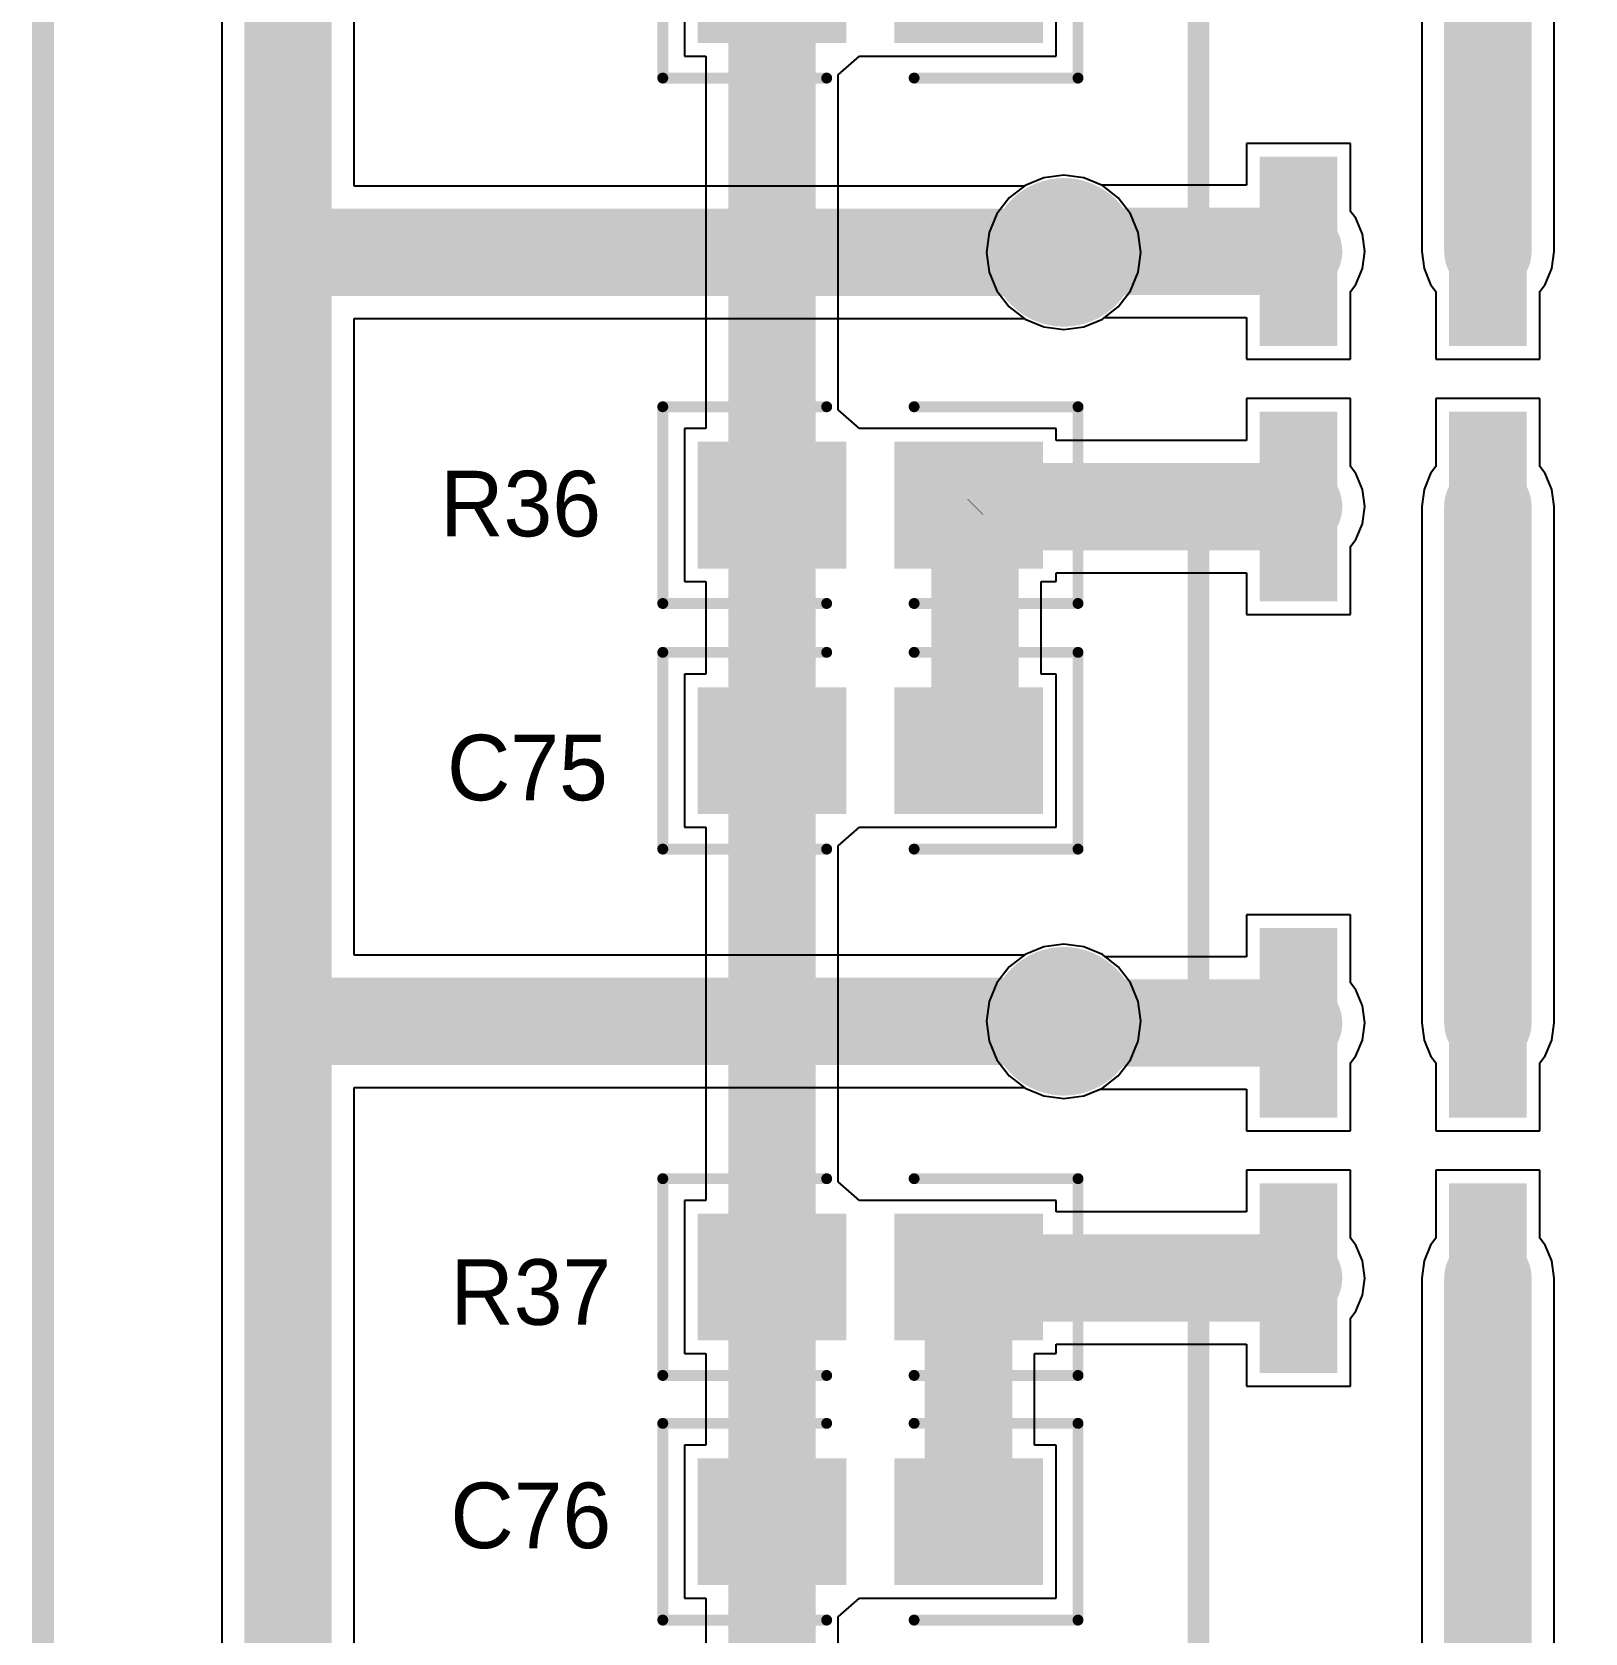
# Model space of a CAD drawing. Header units: millimetres. Extents: x 6.83 to 16.18, y 4.59 to 12.3.
# Drawn here: x 8.837 to 9.547, y 6.71 to 7.442 of the extents above; entities that cross this region are included whole.
import ezdxf

# ---------------------------------------------------------------- set-up
doc = ezdxf.new("R2010")
doc.units = ezdxf.units.MM
doc.header["$MEASUREMENT"] = 0
for name, color, linetype in [('BottomLayer', 5, 'Continuous'), ('BottomSolder', 6, 'Continuous'), ('InternalPlane1', 76, 'Continuous'), ('InternalPlane2', 16, 'Continuous'), ('MultiLayer', 9, 'Continuous'), ('TopLayer', 1, 'Continuous'), ('TopOverlay', 2, 'Continuous'), ('TopPaste', 8, 'Continuous'), ('TopSolder', 216, 'Continuous'), ('ViaHoleLayer', 16, 'Continuous')]:
    doc.layers.add(name, color=color, linetype=linetype)

# ---------------------------------------------------------------- blocks, each defined once
blk = doc.blocks.new('AXICOM_IM06_89')
at = {"layer": 'TopLayer'}
for points in [[(-0.13873, 0.0719), (-0.11117, 0.0719), (-0.13873, 0.15064), (-0.11117, 0.15064)], [(-0.01275, 0.0719), (0.01481, 0.0719), (-0.01275, 0.15064), (0.01481, 0.15064)], [(0.07387, 0.0719), (0.10143, 0.0719), (0.07387, 0.15064), (0.10143, 0.15064)], [(0.16048, 0.0719), (0.18804, 0.0719), (0.16048, 0.15064), (0.18804, 0.15064)], [(-0.13873, -0.16432), (-0.11117, -0.16432), (-0.13873, -0.08558), (-0.11117, -0.08558)], [(-0.01275, -0.16432), (0.01481, -0.16432), (-0.01275, -0.08558), (0.01481, -0.08558)], [(0.07387, -0.16432), (0.10143, -0.16432), (0.07387, -0.08558), (0.10143, -0.08558)], [(0.16048, -0.16432), (0.18804, -0.16432), (0.16048, -0.08558), (0.18804, -0.08558)]]:
    blk.add_solid(points, dxfattribs=at)
at = {"layer": 'TopOverlay', "const_width": 0.01}
for points in [[(-0.15495, 0.10005), (-0.17495, 0.10005)], [(-0.17495, 0.10005), (-0.17495, -0.11495)], [(0.22005, 0.10005), (0.20005, 0.10005)], [(0.22005, 0.10005), (0.22005, -0.11495)], [(-0.15495, -0.11495), (-0.17495, -0.09495)], [(-0.15495, -0.11495), (-0.17495, -0.11495)], [(-0.02495, -0.11495), (-0.09995, -0.11495)], [(0.22005, -0.11495), (0.20005, -0.11495)]]:
    blk.add_lwpolyline(points, dxfattribs=at)
at = {"layer": 'TopOverlay', "const_width": 0.005}
for points in [[(-0.17745, 0.10005, 1), (-0.17245, 0.10005, 1)], [(-0.17745, 0.10005, 1), (-0.17245, 0.10005, 1)], [(-0.15745, 0.10005, 1), (-0.15245, 0.10005, 1)], [(0.19755, 0.10005, 1), (0.20255, 0.10005, 1)], [(0.21755, 0.10005, 1), (0.22255, 0.10005, 1)], [(0.21755, 0.10005, 1), (0.22255, 0.10005, 1)], [(-0.17745, -0.09495, 1), (-0.17245, -0.09495, 1)], [(-0.17745, -0.11495, 1), (-0.17245, -0.11495, 1)], [(-0.17745, -0.11495, 1), (-0.17245, -0.11495, 1)], [(-0.15745, -0.11495, 1), (-0.15245, -0.11495, 1)], [(-0.15745, -0.11495, 1), (-0.15245, -0.11495, 1)], [(-0.10245, -0.11495, 1), (-0.09745, -0.11495, 1)], [(-0.02745, -0.11495, 1), (-0.02245, -0.11495, 1)], [(0.19755, -0.11495, 1), (0.20255, -0.11495, 1)], [(0.21755, -0.11495, 1), (0.22255, -0.11495, 1)], [(0.21755, -0.11495, 1), (0.22255, -0.11495, 1)]]:
    blk.add_lwpolyline(points, format="xyb", close=True, dxfattribs=at)
at = {"layer": 'TopPaste'}
for points in [[(-0.13873, 0.0719), (-0.11117, 0.0719), (-0.13873, 0.15064), (-0.11117, 0.15064)], [(-0.01275, 0.0719), (0.01481, 0.0719), (-0.01275, 0.15064), (0.01481, 0.15064)], [(0.07387, 0.0719), (0.10143, 0.0719), (0.07387, 0.15064), (0.10143, 0.15064)], [(0.16048, 0.0719), (0.18804, 0.0719), (0.16048, 0.15064), (0.18804, 0.15064)], [(-0.13873, -0.16432), (-0.11117, -0.16432), (-0.13873, -0.08558), (-0.11117, -0.08558)], [(-0.01275, -0.16432), (0.01481, -0.16432), (-0.01275, -0.08558), (0.01481, -0.08558)], [(0.07387, -0.16432), (0.10143, -0.16432), (0.07387, -0.08558), (0.10143, -0.08558)], [(0.16048, -0.16432), (0.18804, -0.16432), (0.16048, -0.08558), (0.18804, -0.08558)]]:
    blk.add_solid(points, dxfattribs=at)
at = {"layer": 'TopSolder'}
for points in [[(-0.14273, 0.0679), (-0.10717, 0.0679), (-0.14273, 0.15464), (-0.10717, 0.15464)], [(-0.01675, 0.0679), (0.01881, 0.0679), (-0.01675, 0.15464), (0.01881, 0.15464)], [(0.06987, 0.0679), (0.10543, 0.0679), (0.06987, 0.15464), (0.10543, 0.15464)], [(0.15648, 0.0679), (0.19204, 0.0679), (0.15648, 0.15464), (0.19204, 0.15464)], [(-0.14273, -0.16832), (-0.10717, -0.16832), (-0.14273, -0.08158), (-0.10717, -0.08158)], [(-0.01675, -0.16832), (0.01881, -0.16832), (-0.01675, -0.08158), (0.01881, -0.08158)], [(0.06987, -0.16832), (0.10543, -0.16832), (0.06987, -0.08158), (0.10543, -0.08158)], [(0.15648, -0.16832), (0.19204, -0.16832), (0.15648, -0.08158), (0.19204, -0.08158)]]:
    blk.add_solid(points, dxfattribs=at)
blk = doc.blocks.new('AXICOM_IM06_90')
at = {"layer": 'TopLayer'}
for points in [[(-0.13873, 0.0719), (-0.11117, 0.0719), (-0.13873, 0.15064), (-0.11117, 0.15064)], [(-0.01275, 0.0719), (0.01481, 0.0719), (-0.01275, 0.15064), (0.01481, 0.15064)], [(0.07387, 0.0719), (0.10143, 0.0719), (0.07387, 0.15064), (0.10143, 0.15064)], [(0.16048, 0.0719), (0.18804, 0.0719), (0.16048, 0.15064), (0.18804, 0.15064)], [(-0.13873, -0.16432), (-0.11117, -0.16432), (-0.13873, -0.08558), (-0.11117, -0.08558)], [(-0.01275, -0.16432), (0.01481, -0.16432), (-0.01275, -0.08558), (0.01481, -0.08558)], [(0.07387, -0.16432), (0.10143, -0.16432), (0.07387, -0.08558), (0.10143, -0.08558)], [(0.16048, -0.16432), (0.18804, -0.16432), (0.16048, -0.08558), (0.18804, -0.08558)]]:
    blk.add_solid(points, dxfattribs=at)
at = {"layer": 'TopOverlay', "const_width": 0.01}
for points in [[(-0.15495, 0.10005), (-0.17495, 0.10005)], [(-0.17495, 0.10005), (-0.17495, -0.11495)], [(0.22005, 0.10005), (0.20005, 0.10005)], [(0.22005, 0.10005), (0.22005, -0.11495)], [(-0.15495, -0.11495), (-0.17495, -0.09495)], [(-0.15495, -0.11495), (-0.17495, -0.11495)], [(-0.02495, -0.11495), (-0.09995, -0.11495)], [(0.22005, -0.11495), (0.20005, -0.11495)]]:
    blk.add_lwpolyline(points, dxfattribs=at)
at = {"layer": 'TopOverlay', "const_width": 0.005}
for points in [[(-0.17745, 0.10005, 1), (-0.17245, 0.10005, 1)], [(-0.17745, 0.10005, 1), (-0.17245, 0.10005, 1)], [(-0.15745, 0.10005, 1), (-0.15245, 0.10005, 1)], [(0.19755, 0.10005, 1), (0.20255, 0.10005, 1)], [(0.21755, 0.10005, 1), (0.22255, 0.10005, 1)], [(0.21755, 0.10005, 1), (0.22255, 0.10005, 1)], [(-0.17745, -0.09495, 1), (-0.17245, -0.09495, 1)], [(-0.17745, -0.11495, 1), (-0.17245, -0.11495, 1)], [(-0.17745, -0.11495, 1), (-0.17245, -0.11495, 1)], [(-0.15745, -0.11495, 1), (-0.15245, -0.11495, 1)], [(-0.15745, -0.11495, 1), (-0.15245, -0.11495, 1)], [(-0.10245, -0.11495, 1), (-0.09745, -0.11495, 1)], [(-0.02745, -0.11495, 1), (-0.02245, -0.11495, 1)], [(0.19755, -0.11495, 1), (0.20255, -0.11495, 1)], [(0.21755, -0.11495, 1), (0.22255, -0.11495, 1)], [(0.21755, -0.11495, 1), (0.22255, -0.11495, 1)]]:
    blk.add_lwpolyline(points, format="xyb", close=True, dxfattribs=at)
at = {"layer": 'TopPaste'}
for points in [[(-0.13873, 0.0719), (-0.11117, 0.0719), (-0.13873, 0.15064), (-0.11117, 0.15064)], [(-0.01275, 0.0719), (0.01481, 0.0719), (-0.01275, 0.15064), (0.01481, 0.15064)], [(0.07387, 0.0719), (0.10143, 0.0719), (0.07387, 0.15064), (0.10143, 0.15064)], [(0.16048, 0.0719), (0.18804, 0.0719), (0.16048, 0.15064), (0.18804, 0.15064)], [(-0.13873, -0.16432), (-0.11117, -0.16432), (-0.13873, -0.08558), (-0.11117, -0.08558)], [(-0.01275, -0.16432), (0.01481, -0.16432), (-0.01275, -0.08558), (0.01481, -0.08558)], [(0.07387, -0.16432), (0.10143, -0.16432), (0.07387, -0.08558), (0.10143, -0.08558)], [(0.16048, -0.16432), (0.18804, -0.16432), (0.16048, -0.08558), (0.18804, -0.08558)]]:
    blk.add_solid(points, dxfattribs=at)
at = {"layer": 'TopSolder'}
for points in [[(-0.14273, 0.0679), (-0.10717, 0.0679), (-0.14273, 0.15464), (-0.10717, 0.15464)], [(-0.01675, 0.0679), (0.01881, 0.0679), (-0.01675, 0.15464), (0.01881, 0.15464)], [(0.06987, 0.0679), (0.10543, 0.0679), (0.06987, 0.15464), (0.10543, 0.15464)], [(0.15648, 0.0679), (0.19204, 0.0679), (0.15648, 0.15464), (0.19204, 0.15464)], [(-0.14273, -0.16832), (-0.10717, -0.16832), (-0.14273, -0.08158), (-0.10717, -0.08158)], [(-0.01675, -0.16832), (0.01881, -0.16832), (-0.01675, -0.08158), (0.01881, -0.08158)], [(0.06987, -0.16832), (0.10543, -0.16832), (0.06987, -0.08158), (0.10543, -0.08158)], [(0.15648, -0.16832), (0.19204, -0.16832), (0.15648, -0.08158), (0.19204, -0.08158)]]:
    blk.add_solid(points, dxfattribs=at)
blk = doc.blocks.new('AXICOM_IM06_91')
at = {"layer": 'TopLayer'}
for points in [[(-0.13873, 0.0719), (-0.11117, 0.0719), (-0.13873, 0.15064), (-0.11117, 0.15064)], [(-0.01275, 0.0719), (0.01481, 0.0719), (-0.01275, 0.15064), (0.01481, 0.15064)], [(0.07387, 0.0719), (0.10143, 0.0719), (0.07387, 0.15064), (0.10143, 0.15064)], [(0.16048, 0.0719), (0.18804, 0.0719), (0.16048, 0.15064), (0.18804, 0.15064)], [(-0.13873, -0.16432), (-0.11117, -0.16432), (-0.13873, -0.08558), (-0.11117, -0.08558)], [(-0.01275, -0.16432), (0.01481, -0.16432), (-0.01275, -0.08558), (0.01481, -0.08558)], [(0.07387, -0.16432), (0.10143, -0.16432), (0.07387, -0.08558), (0.10143, -0.08558)], [(0.16048, -0.16432), (0.18804, -0.16432), (0.16048, -0.08558), (0.18804, -0.08558)]]:
    blk.add_solid(points, dxfattribs=at)
at = {"layer": 'TopOverlay', "const_width": 0.01}
for points in [[(-0.15495, 0.10005), (-0.17495, 0.10005)], [(-0.17495, 0.10005), (-0.17495, -0.11495)], [(0.22005, 0.10005), (0.20005, 0.10005)], [(0.22005, 0.10005), (0.22005, -0.11495)], [(-0.15495, -0.11495), (-0.17495, -0.09495)], [(-0.15495, -0.11495), (-0.17495, -0.11495)], [(-0.02495, -0.11495), (-0.09995, -0.11495)], [(0.22005, -0.11495), (0.20005, -0.11495)]]:
    blk.add_lwpolyline(points, dxfattribs=at)
at = {"layer": 'TopOverlay', "const_width": 0.005}
for points in [[(-0.17745, 0.10005, 1), (-0.17245, 0.10005, 1)], [(-0.17745, 0.10005, 1), (-0.17245, 0.10005, 1)], [(-0.15745, 0.10005, 1), (-0.15245, 0.10005, 1)], [(0.19755, 0.10005, 1), (0.20255, 0.10005, 1)], [(0.21755, 0.10005, 1), (0.22255, 0.10005, 1)], [(0.21755, 0.10005, 1), (0.22255, 0.10005, 1)], [(-0.17745, -0.09495, 1), (-0.17245, -0.09495, 1)], [(-0.17745, -0.11495, 1), (-0.17245, -0.11495, 1)], [(-0.17745, -0.11495, 1), (-0.17245, -0.11495, 1)], [(-0.15745, -0.11495, 1), (-0.15245, -0.11495, 1)], [(-0.15745, -0.11495, 1), (-0.15245, -0.11495, 1)], [(-0.10245, -0.11495, 1), (-0.09745, -0.11495, 1)], [(-0.02745, -0.11495, 1), (-0.02245, -0.11495, 1)], [(0.19755, -0.11495, 1), (0.20255, -0.11495, 1)], [(0.21755, -0.11495, 1), (0.22255, -0.11495, 1)], [(0.21755, -0.11495, 1), (0.22255, -0.11495, 1)]]:
    blk.add_lwpolyline(points, format="xyb", close=True, dxfattribs=at)
at = {"layer": 'TopPaste'}
for points in [[(-0.13873, 0.0719), (-0.11117, 0.0719), (-0.13873, 0.15064), (-0.11117, 0.15064)], [(-0.01275, 0.0719), (0.01481, 0.0719), (-0.01275, 0.15064), (0.01481, 0.15064)], [(0.07387, 0.0719), (0.10143, 0.0719), (0.07387, 0.15064), (0.10143, 0.15064)], [(0.16048, 0.0719), (0.18804, 0.0719), (0.16048, 0.15064), (0.18804, 0.15064)], [(-0.13873, -0.16432), (-0.11117, -0.16432), (-0.13873, -0.08558), (-0.11117, -0.08558)], [(-0.01275, -0.16432), (0.01481, -0.16432), (-0.01275, -0.08558), (0.01481, -0.08558)], [(0.07387, -0.16432), (0.10143, -0.16432), (0.07387, -0.08558), (0.10143, -0.08558)], [(0.16048, -0.16432), (0.18804, -0.16432), (0.16048, -0.08558), (0.18804, -0.08558)]]:
    blk.add_solid(points, dxfattribs=at)
at = {"layer": 'TopSolder'}
for points in [[(-0.14273, 0.0679), (-0.10717, 0.0679), (-0.14273, 0.15464), (-0.10717, 0.15464)], [(-0.01675, 0.0679), (0.01881, 0.0679), (-0.01675, 0.15464), (0.01881, 0.15464)], [(0.06987, 0.0679), (0.10543, 0.0679), (0.06987, 0.15464), (0.10543, 0.15464)], [(0.15648, 0.0679), (0.19204, 0.0679), (0.15648, 0.15464), (0.19204, 0.15464)], [(-0.14273, -0.16832), (-0.10717, -0.16832), (-0.14273, -0.08158), (-0.10717, -0.08158)], [(-0.01675, -0.16832), (0.01881, -0.16832), (-0.01675, -0.08158), (0.01881, -0.08158)], [(0.06987, -0.16832), (0.10543, -0.16832), (0.06987, -0.08158), (0.10543, -0.08158)], [(0.15648, -0.16832), (0.19204, -0.16832), (0.15648, -0.08158), (0.19204, -0.08158)]]:
    blk.add_solid(points, dxfattribs=at)
blk = doc.blocks.new('0805_126')
at = {"layer": 'TopLayer'}
for points in [[(0.03, 0.025), (-0.03, 0.025), (0.03, -0.025), (-0.03, -0.025)], [(0.12, 0.025), (0.06, 0.025), (0.12, -0.025), (0.06, -0.025)]]:
    blk.add_solid(points, dxfattribs=at)
at = {"layer": 'TopOverlay', "const_width": 0.005}
for points in [[(0.025, 0.045), (-0.05, 0.045)], [(-0.05, 0.045), (-0.05, -0.045)], [(0.14, 0.045), (0.065, 0.045)], [(0.14, 0.045), (0.14, -0.045)], [(0.025, -0.045), (-0.05, -0.045)], [(0.14, -0.045), (0.065, -0.045)]]:
    blk.add_lwpolyline(points, dxfattribs=at)
at = {"layer": 'TopOverlay', "const_width": 0.0025}
for points in [[(-0.05125, 0.045, 1), (-0.04875, 0.045, 1)], [(-0.05125, 0.045, 1), (-0.04875, 0.045, 1)], [(0.02375, 0.045, 1), (0.02625, 0.045, 1)], [(0.06375, 0.045, 1), (0.06625, 0.045, 1)], [(0.13875, 0.045, 1), (0.14125, 0.045, 1)], [(0.13875, 0.045, 1), (0.14125, 0.045, 1)], [(-0.05125, -0.045, 1), (-0.04875, -0.045, 1)], [(-0.05125, -0.045, 1), (-0.04875, -0.045, 1)], [(0.02375, -0.045, 1), (0.02625, -0.045, 1)], [(0.06375, -0.045, 1), (0.06625, -0.045, 1)], [(0.13875, -0.045, 1), (0.14125, -0.045, 1)], [(0.13875, -0.045, 1), (0.14125, -0.045, 1)]]:
    blk.add_lwpolyline(points, format="xyb", close=True, dxfattribs=at)
at = {"layer": 'TopPaste'}
for points in [[(0.03, 0.025), (-0.03, 0.025), (0.03, -0.025), (-0.03, -0.025)], [(0.12, 0.025), (0.06, 0.025), (0.12, -0.025), (0.06, -0.025)]]:
    blk.add_solid(points, dxfattribs=at)
at = {"layer": 'TopSolder'}
for points in [[(0.034, 0.029), (-0.034, 0.029), (0.034, -0.029), (-0.034, -0.029)], [(0.124, 0.029), (0.056, 0.029), (0.124, -0.029), (0.056, -0.029)]]:
    blk.add_solid(points, dxfattribs=at)
blk = doc.blocks.new('0805_127')
at = {"layer": 'TopLayer'}
for points in [[(0.03, 0.025), (-0.03, 0.025), (0.03, -0.025), (-0.03, -0.025)], [(0.12, 0.025), (0.06, 0.025), (0.12, -0.025), (0.06, -0.025)]]:
    blk.add_solid(points, dxfattribs=at)
at = {"layer": 'TopOverlay', "const_width": 0.005}
for points in [[(0.025, 0.045), (-0.05, 0.045)], [(-0.05, 0.045), (-0.05, -0.045)], [(0.14, 0.045), (0.065, 0.045)], [(0.14, 0.045), (0.14, -0.045)], [(0.025, -0.045), (-0.05, -0.045)], [(0.14, -0.045), (0.065, -0.045)]]:
    blk.add_lwpolyline(points, dxfattribs=at)
at = {"layer": 'TopOverlay', "const_width": 0.0025}
for points in [[(-0.05125, 0.045, 1), (-0.04875, 0.045, 1)], [(-0.05125, 0.045, 1), (-0.04875, 0.045, 1)], [(0.02375, 0.045, 1), (0.02625, 0.045, 1)], [(0.06375, 0.045, 1), (0.06625, 0.045, 1)], [(0.13875, 0.045, 1), (0.14125, 0.045, 1)], [(0.13875, 0.045, 1), (0.14125, 0.045, 1)], [(-0.05125, -0.045, 1), (-0.04875, -0.045, 1)], [(-0.05125, -0.045, 1), (-0.04875, -0.045, 1)], [(0.02375, -0.045, 1), (0.02625, -0.045, 1)], [(0.06375, -0.045, 1), (0.06625, -0.045, 1)], [(0.13875, -0.045, 1), (0.14125, -0.045, 1)], [(0.13875, -0.045, 1), (0.14125, -0.045, 1)]]:
    blk.add_lwpolyline(points, format="xyb", close=True, dxfattribs=at)
at = {"layer": 'TopPaste'}
for points in [[(0.03, 0.025), (-0.03, 0.025), (0.03, -0.025), (-0.03, -0.025)], [(0.12, 0.025), (0.06, 0.025), (0.12, -0.025), (0.06, -0.025)]]:
    blk.add_solid(points, dxfattribs=at)
at = {"layer": 'TopSolder'}
for points in [[(0.034, 0.029), (-0.034, 0.029), (0.034, -0.029), (-0.034, -0.029)], [(0.124, 0.029), (0.056, 0.029), (0.124, -0.029), (0.056, -0.029)]]:
    blk.add_solid(points, dxfattribs=at)
blk = doc.blocks.new('0805_159')
at = {"layer": 'TopLayer'}
for points in [[(-0.057, 0.05), (-0.117, 0.05), (-0.057, 0), (-0.117, 0)], [(0.033, 0.05), (-0.027, 0.05), (0.033, 0), (-0.027, 0)]]:
    blk.add_solid(points, dxfattribs=at)
at = {"layer": 'TopOverlay', "const_width": 0.005}
for points in [[(-0.137, 0.07), (-0.137, -0.02)], [(-0.062, 0.07), (-0.137, 0.07)], [(0.053, 0.07), (-0.022, 0.07)], [(0.053, 0.07), (0.053, -0.02)], [(-0.062, -0.02), (-0.137, -0.02)], [(0.053, -0.02), (-0.022, -0.02)]]:
    blk.add_lwpolyline(points, dxfattribs=at)
at = {"layer": 'TopOverlay', "const_width": 0.0025}
for points in [[(-0.13825, 0.07, 1), (-0.13575, 0.07, 1)], [(-0.13825, 0.07, 1), (-0.13575, 0.07, 1)], [(-0.06325, 0.07, 1), (-0.06075, 0.07, 1)], [(-0.02325, 0.07, 1), (-0.02075, 0.07, 1)], [(0.05175, 0.07, 1), (0.05425, 0.07, 1)], [(0.05175, 0.07, 1), (0.05425, 0.07, 1)], [(-0.13825, -0.02, 1), (-0.13575, -0.02, 1)], [(-0.13825, -0.02, 1), (-0.13575, -0.02, 1)], [(-0.06325, -0.02, 1), (-0.06075, -0.02, 1)], [(-0.02325, -0.02, 1), (-0.02075, -0.02, 1)], [(0.05175, -0.02, 1), (0.05425, -0.02, 1)], [(0.05175, -0.02, 1), (0.05425, -0.02, 1)]]:
    blk.add_lwpolyline(points, format="xyb", close=True, dxfattribs=at)
at = {"layer": 'TopPaste'}
for points in [[(-0.057, 0.05), (-0.117, 0.05), (-0.057, 0), (-0.117, 0)], [(0.033, 0.05), (-0.027, 0.05), (0.033, 0), (-0.027, 0)]]:
    blk.add_solid(points, dxfattribs=at)
at = {"layer": 'TopSolder'}
for points in [[(-0.053, 0.054), (-0.121, 0.054), (-0.053, -0.004), (-0.121, -0.004)], [(0.037, 0.054), (-0.031, 0.054), (0.037, -0.004), (-0.031, -0.004)]]:
    blk.add_solid(points, dxfattribs=at)
blk = doc.blocks.new('0805_160')
at = {"layer": 'TopLayer'}
for points in [[(-0.057, 0.05), (-0.117, 0.05), (-0.057, 0), (-0.117, 0)], [(0.033, 0.05), (-0.027, 0.05), (0.033, 0), (-0.027, 0)]]:
    blk.add_solid(points, dxfattribs=at)
at = {"layer": 'TopOverlay', "const_width": 0.005}
for points in [[(-0.137, 0.07), (-0.137, -0.02)], [(-0.062, 0.07), (-0.137, 0.07)], [(0.053, 0.07), (-0.022, 0.07)], [(0.053, 0.07), (0.053, -0.02)], [(-0.062, -0.02), (-0.137, -0.02)], [(0.053, -0.02), (-0.022, -0.02)]]:
    blk.add_lwpolyline(points, dxfattribs=at)
at = {"layer": 'TopOverlay', "const_width": 0.0025}
for points in [[(-0.13825, 0.07, 1), (-0.13575, 0.07, 1)], [(-0.13825, 0.07, 1), (-0.13575, 0.07, 1)], [(-0.06325, 0.07, 1), (-0.06075, 0.07, 1)], [(-0.02325, 0.07, 1), (-0.02075, 0.07, 1)], [(0.05175, 0.07, 1), (0.05425, 0.07, 1)], [(0.05175, 0.07, 1), (0.05425, 0.07, 1)], [(-0.13825, -0.02, 1), (-0.13575, -0.02, 1)], [(-0.13825, -0.02, 1), (-0.13575, -0.02, 1)], [(-0.06325, -0.02, 1), (-0.06075, -0.02, 1)], [(-0.02325, -0.02, 1), (-0.02075, -0.02, 1)], [(0.05175, -0.02, 1), (0.05425, -0.02, 1)], [(0.05175, -0.02, 1), (0.05425, -0.02, 1)]]:
    blk.add_lwpolyline(points, format="xyb", close=True, dxfattribs=at)
at = {"layer": 'TopPaste'}
for points in [[(-0.057, 0.05), (-0.117, 0.05), (-0.057, 0), (-0.117, 0)], [(0.033, 0.05), (-0.027, 0.05), (0.033, 0), (-0.027, 0)]]:
    blk.add_solid(points, dxfattribs=at)
at = {"layer": 'TopSolder'}
for points in [[(-0.053, 0.054), (-0.121, 0.054), (-0.053, -0.004), (-0.121, -0.004)], [(0.037, 0.054), (-0.031, 0.054), (0.037, -0.004), (-0.031, -0.004)]]:
    blk.add_solid(points, dxfattribs=at)
blk = doc.blocks.new('0805_161')
at = {"layer": 'TopLayer'}
for points in [[(-0.057, 0.05), (-0.117, 0.05), (-0.057, 0), (-0.117, 0)], [(0.033, 0.05), (-0.027, 0.05), (0.033, 0), (-0.027, 0)]]:
    blk.add_solid(points, dxfattribs=at)
at = {"layer": 'TopOverlay', "const_width": 0.005}
for points in [[(-0.137, 0.07), (-0.137, -0.02)], [(-0.062, 0.07), (-0.137, 0.07)], [(0.053, 0.07), (-0.022, 0.07)], [(0.053, 0.07), (0.053, -0.02)], [(-0.062, -0.02), (-0.137, -0.02)], [(0.053, -0.02), (-0.022, -0.02)]]:
    blk.add_lwpolyline(points, dxfattribs=at)
at = {"layer": 'TopOverlay', "const_width": 0.0025}
for points in [[(-0.13825, 0.07, 1), (-0.13575, 0.07, 1)], [(-0.13825, 0.07, 1), (-0.13575, 0.07, 1)], [(-0.06325, 0.07, 1), (-0.06075, 0.07, 1)], [(-0.02325, 0.07, 1), (-0.02075, 0.07, 1)], [(0.05175, 0.07, 1), (0.05425, 0.07, 1)], [(0.05175, 0.07, 1), (0.05425, 0.07, 1)], [(-0.13825, -0.02, 1), (-0.13575, -0.02, 1)], [(-0.13825, -0.02, 1), (-0.13575, -0.02, 1)], [(-0.06325, -0.02, 1), (-0.06075, -0.02, 1)], [(-0.02325, -0.02, 1), (-0.02075, -0.02, 1)], [(0.05175, -0.02, 1), (0.05425, -0.02, 1)], [(0.05175, -0.02, 1), (0.05425, -0.02, 1)]]:
    blk.add_lwpolyline(points, format="xyb", close=True, dxfattribs=at)
at = {"layer": 'TopPaste'}
for points in [[(-0.057, 0.05), (-0.117, 0.05), (-0.057, 0), (-0.117, 0)], [(0.033, 0.05), (-0.027, 0.05), (0.033, 0), (-0.027, 0)]]:
    blk.add_solid(points, dxfattribs=at)
at = {"layer": 'TopSolder'}
for points in [[(-0.053, 0.054), (-0.121, 0.054), (-0.053, -0.004), (-0.121, -0.004)], [(0.037, 0.054), (-0.031, 0.054), (0.037, -0.004), (-0.031, -0.004)]]:
    blk.add_solid(points, dxfattribs=at)

msp = doc.modelspace()

# ---------------------------------------------------------------- linework, layer by layer
at = {"layer": 'BottomLayer'}
for p, q in [((8.92364, 8.46386), (8.92364, 6.98961)), ((8.98416, 7.37165), (8.98416, 7.66484)), ((9.3089, 7.37669), (9.29976, 7.37549)), ((9.31804, 7.37549), (9.3089, 7.37669)), ((9.29084, 7.37165), (8.98416, 7.37165)), ((9.29125, 7.37197), (9.29084, 7.37165)), ((9.29976, 7.37549), (9.29125, 7.37197)), ((9.32655, 7.37197), (9.31804, 7.37549)), ((9.33386, 7.36636), (9.32655, 7.37197)), ((9.33947, 7.35904), (9.33386, 7.36636)), ((9.343, 7.35053), (9.33947, 7.35904)), ((9.3442, 7.34139), (9.343, 7.35053)), ((9.343, 7.33226), (9.3442, 7.34139)), ((9.33947, 7.32374), (9.343, 7.33226)), ((9.33386, 7.31643), (9.33947, 7.32374)), ((8.98416, 7.01986), (8.98416, 7.31113)), ((8.98416, 7.31113), (9.29084, 7.31113)), ((9.29084, 7.31113), (9.29125, 7.31082)), ((9.29125, 7.31082), (9.29976, 7.30729)), ((9.31804, 7.30729), (9.32655, 7.31082)), ((9.32655, 7.31082), (9.33386, 7.31643)), ((9.29976, 7.30729), (9.3089, 7.30609)), ((9.3089, 7.30609), (9.31804, 7.30729)), ((9.3089, 7.02491), (9.29976, 7.0237)), ((9.31804, 7.0237), (9.3089, 7.02491)), ((9.29084, 7.01986), (8.98416, 7.01986)), ((9.29125, 7.02018), (9.29084, 7.01986)), ((9.29976, 7.0237), (9.29125, 7.02018)), ((9.32655, 7.02018), (9.31804, 7.0237)), ((9.33386, 7.01457), (9.32655, 7.02018)), ((9.33947, 7.00726), (9.33386, 7.01457)), ((9.343, 6.99874), (9.33947, 7.00726)), ((9.3442, 6.98961), (9.343, 6.99874)), ((8.92364, 6.98961), (8.92364, 5.92752)), ((9.343, 6.98047), (9.3442, 6.98961)), ((9.33947, 6.97195), (9.343, 6.98047)), ((9.33386, 6.96464), (9.33947, 6.97195)), ((8.98416, 6.66519), (8.98416, 6.95935)), ((8.98416, 6.95935), (9.29084, 6.95935)), ((9.29084, 6.95935), (9.29125, 6.95903)), ((9.29125, 6.95903), (9.29976, 6.95551)), ((9.31804, 6.95551), (9.32655, 6.95903)), ((9.32655, 6.95903), (9.33386, 6.96464)), ((9.29976, 6.95551), (9.3089, 6.9543)), ((9.3089, 6.9543), (9.31804, 6.95551))]:
    msp.add_line(p, q, dxfattribs=at)
at = {"layer": 'BottomLayer', "const_width": 0.04}
for points in [[(8.9539, 6.98961), (8.9539, 10.01445)], [(8.96399, 7.34139), (9.3089, 7.34139)], [(8.9539, 5.92752), (8.9539, 6.98961)], [(8.9539, 6.98961), (9.3089, 6.98961)]]:
    msp.add_lwpolyline(points, dxfattribs=at)
at = {"layer": 'BottomLayer'}
for points, const_width in [([(8.95399, 7.34139, 1), (8.97399, 7.34139, 1)], 0.02), ([(9.2964, 7.34139, 1), (9.3214, 7.34139, 1)], 0.025), ([(9.2989, 7.34139, 1), (9.3189, 7.34139, 1)], 0.02), ([(8.9439, 6.98961, 1), (8.9639, 6.98961, 1)], 0.02), ([(8.9439, 6.98961, 1), (8.9639, 6.98961, 1)], 0.02), ([(8.9439, 6.98961, 1), (8.9639, 6.98961, 1)], 0.02), ([(9.2964, 6.98961, 1), (9.3214, 6.98961, 1)], 0.025), ([(9.2989, 6.98961, 1), (9.3189, 6.98961, 1)], 0.02)]:
    msp.add_lwpolyline(points, format="xyb", close=True, dxfattribs=dict(at, const_width=const_width))
at = {"layer": 'BottomSolder', "const_width": 0.029}
for points in [[(9.2944, 7.34139, 1), (9.3234, 7.34139, 1)], [(9.2944, 6.98961, 1), (9.3234, 6.98961, 1)]]:
    msp.add_lwpolyline(points, format="xyb", close=True, dxfattribs=at)
at = {"layer": 'InternalPlane1', "const_width": 0.034}
for points in [[(9.2919, 7.34139, 1), (9.3259, 7.34139, 1)], [(9.2919, 6.98961, 1), (9.3259, 6.98961, 1)]]:
    msp.add_lwpolyline(points, format="xyb", close=True, dxfattribs=at)
at = {"layer": 'InternalPlane2', "const_width": 0.034}
for points in [[(9.2919, 7.34139, 1), (9.3259, 7.34139, 1)], [(9.2919, 6.98961, 1), (9.3259, 6.98961, 1)]]:
    msp.add_lwpolyline(points, format="xyb", close=True, dxfattribs=at)
at = {"layer": 'MultiLayer', "const_width": 0.025}
for points in [[(9.2964, 7.34139, 1), (9.3214, 7.34139, 1)], [(9.2964, 6.98961, 1), (9.3214, 6.98961, 1)]]:
    msp.add_lwpolyline(points, format="xyb", close=True, dxfattribs=at)
at = {"layer": 'TopLayer'}
for p, q in [((9.47269, 7.57807), (9.47269, 7.34185)), ((9.53321, 7.34185), (9.53321, 7.57807)), ((9.13542, 7.50113), (9.13542, 7.43113)), ((9.30542, 7.43113), (9.30542, 7.50113)), ((9.13542, 7.43113), (9.14516, 7.43113)), ((9.14516, 7.43113), (9.14516, 7.26076)), ((9.20568, 7.4226), (9.21542, 7.43113)), ((9.21542, 7.43113), (9.22542, 7.43113)), ((9.22542, 7.43113), (9.22723, 7.43113)), ((9.22723, 7.43113), (9.30542, 7.43113)), ((9.20568, 7.26929), (9.20568, 7.4226)), ((9.44012, 7.39122), (9.39256, 7.39122)), ((9.39256, 7.39122), (9.39256, 7.37211)), ((9.44012, 7.36014), (9.44012, 7.39122)), ((9.3089, 7.37669), (9.29976, 7.37549)), ((9.31804, 7.37549), (9.3089, 7.37669)), ((9.29125, 7.37197), (9.28394, 7.36636)), ((9.29976, 7.37549), (9.29125, 7.37197)), ((9.32621, 7.37211), (9.31804, 7.37549)), ((9.39256, 7.37211), (9.32621, 7.37211)), ((9.28394, 7.36636), (9.27833, 7.35904)), ((9.27833, 7.35904), (9.2748, 7.35053)), ((9.44254, 7.35698), (9.44012, 7.36014)), ((9.44557, 7.34968), (9.44254, 7.35698)), ((9.2748, 7.35053), (9.2736, 7.34139)), ((9.4466, 7.34185), (9.44557, 7.34968)), ((9.2736, 7.34139), (9.2748, 7.33226)), ((9.44557, 7.33402), (9.4466, 7.34185)), ((9.47269, 7.34185), (9.47373, 7.33402)), ((9.53218, 7.33402), (9.53321, 7.34185)), ((9.2748, 7.33226), (9.27833, 7.32374)), ((9.44254, 7.32672), (9.44557, 7.33402)), ((9.47373, 7.33402), (9.47675, 7.32672)), ((9.52916, 7.32672), (9.53218, 7.33402)), ((9.44012, 7.32356), (9.44254, 7.32672)), ((9.47675, 7.32672), (9.47917, 7.32356)), ((9.52673, 7.32356), (9.52916, 7.32672)), ((9.27833, 7.32374), (9.28394, 7.31643)), ((9.44012, 7.29248), (9.44012, 7.32356)), ((9.47917, 7.32356), (9.47917, 7.29248)), ((9.52673, 7.29248), (9.52673, 7.32356)), ((9.28394, 7.31643), (9.29125, 7.31082)), ((9.29125, 7.31082), (9.29976, 7.30729)), ((9.31804, 7.30729), (9.32655, 7.31082)), ((9.32655, 7.31082), (9.32756, 7.31159)), ((9.32756, 7.31159), (9.39256, 7.31159)), ((9.39256, 7.31159), (9.39256, 7.29248)), ((9.29976, 7.30729), (9.3089, 7.30609)), ((9.3089, 7.30609), (9.31804, 7.30729)), ((9.39256, 7.29248), (9.44012, 7.29248)), ((9.47917, 7.29248), (9.52673, 7.29248)), ((9.44012, 7.27447), (9.39256, 7.27447)), ((9.39256, 7.27447), (9.39256, 7.25536)), ((9.44012, 7.24339), (9.44012, 7.27447)), ((9.52673, 7.27447), (9.47917, 7.27447)), ((9.47917, 7.27447), (9.47917, 7.24339)), ((9.52673, 7.24339), (9.52673, 7.27447)), ((9.21542, 7.26076), (9.20568, 7.26929)), ((9.14516, 7.26076), (9.13542, 7.26076)), ((9.13542, 7.26076), (9.13542, 7.19076)), ((9.22542, 7.26076), (9.21542, 7.26076)), ((9.22723, 7.26076), (9.22542, 7.26076)), ((9.30542, 7.26076), (9.22723, 7.26076)), ((9.30542, 7.25536), (9.30542, 7.26076)), ((9.39256, 7.25536), (9.30542, 7.25536)), ((9.44254, 7.24023), (9.44012, 7.24339)), ((9.44557, 7.23293), (9.44254, 7.24023)), ((9.47675, 7.24023), (9.47373, 7.23293)), ((9.47917, 7.24339), (9.47675, 7.24023)), ((9.52916, 7.24023), (9.52673, 7.24339)), ((9.53218, 7.23293), (9.52916, 7.24023)), ((9.4466, 7.2251), (9.44557, 7.23293)), ((9.47373, 7.23293), (9.47269, 7.2251)), ((9.53321, 7.2251), (9.53218, 7.23293)), ((9.44557, 7.21727), (9.4466, 7.2251)), ((9.47269, 7.2251), (9.47269, 6.98888)), ((9.53321, 6.98888), (9.53321, 7.2251)), ((9.44254, 7.20997), (9.44557, 7.21727)), ((9.44012, 7.20681), (9.44254, 7.20997)), ((9.44012, 7.17573), (9.44012, 7.20681)), ((9.30542, 7.19076), (9.30542, 7.19484)), ((9.30542, 7.19484), (9.39256, 7.19484)), ((9.39256, 7.19484), (9.39256, 7.17573)), ((9.13542, 7.19076), (9.14516, 7.19076)), ((9.14516, 7.19076), (9.14516, 7.1484)), ((9.29856, 7.1484), (9.29856, 7.19076)), ((9.29856, 7.19076), (9.30542, 7.19076)), ((9.39256, 7.17573), (9.44012, 7.17573)), ((9.14516, 7.1484), (9.13542, 7.1484)), ((9.13542, 7.1484), (9.13542, 7.0784)), ((9.30542, 7.1484), (9.29856, 7.1484)), ((9.30542, 7.0784), (9.30542, 7.1484)), ((9.13542, 7.0784), (9.14516, 7.0784)), ((9.14516, 7.0784), (9.14516, 6.9076)), ((9.20568, 7.06987), (9.21542, 7.0784)), ((9.21542, 7.0784), (9.22542, 7.0784)), ((9.22542, 7.0784), (9.22723, 7.0784)), ((9.22723, 7.0784), (9.30542, 7.0784)), ((9.20568, 6.91613), (9.20568, 7.06987)), ((9.44012, 7.03825), (9.39256, 7.03825)), ((9.39256, 7.03825), (9.39256, 7.01914)), ((9.44012, 7.00717), (9.44012, 7.03825)), ((9.3089, 7.02491), (9.29976, 7.0237)), ((9.31804, 7.0237), (9.3089, 7.02491)), ((9.29125, 7.02018), (9.28394, 7.01457)), ((9.29976, 7.0237), (9.29125, 7.02018)), ((9.32655, 7.02018), (9.31804, 7.0237)), ((9.32791, 7.01914), (9.32655, 7.02018)), ((9.39256, 7.01914), (9.32791, 7.01914)), ((9.28394, 7.01457), (9.27833, 7.00726)), ((9.27833, 7.00726), (9.2748, 6.99874)), ((9.44254, 7.00401), (9.44012, 7.00717)), ((9.44557, 6.99671), (9.44254, 7.00401)), ((9.2748, 6.99874), (9.2736, 6.98961)), ((9.4466, 6.98888), (9.44557, 6.99671)), ((9.2736, 6.98961), (9.2748, 6.98047)), ((9.44557, 6.98105), (9.4466, 6.98888)), ((9.47269, 6.98888), (9.47373, 6.98105)), ((9.53218, 6.98105), (9.53321, 6.98888)), ((9.2748, 6.98047), (9.27833, 6.97195)), ((9.44254, 6.97375), (9.44557, 6.98105)), ((9.47373, 6.98105), (9.47675, 6.97375)), ((9.52916, 6.97375), (9.53218, 6.98105)), ((9.44012, 6.97059), (9.44254, 6.97375)), ((9.47675, 6.97375), (9.47917, 6.97059)), ((9.52673, 6.97059), (9.52916, 6.97375)), ((9.27833, 6.97195), (9.28394, 6.96464)), ((9.44012, 6.93951), (9.44012, 6.97059)), ((9.47917, 6.97059), (9.47917, 6.93951)), ((9.52673, 6.93951), (9.52673, 6.97059)), ((9.28394, 6.96464), (9.29125, 6.95903)), ((9.29125, 6.95903), (9.29976, 6.95551)), ((9.31804, 6.95551), (9.32555, 6.95862)), ((9.32555, 6.95862), (9.39256, 6.95862)), ((9.39256, 6.95862), (9.39256, 6.93951)), ((9.29976, 6.95551), (9.3089, 6.9543)), ((9.3089, 6.9543), (9.31804, 6.95551)), ((9.39256, 6.93951), (9.44012, 6.93951)), ((9.47917, 6.93951), (9.52673, 6.93951)), ((9.44012, 6.9215), (9.39256, 6.9215)), ((9.39256, 6.9215), (9.39256, 6.90238)), ((9.44012, 6.89042), (9.44012, 6.9215)), ((9.52673, 6.9215), (9.47917, 6.9215)), ((9.47917, 6.9215), (9.47917, 6.89042)), ((9.52673, 6.89042), (9.52673, 6.9215)), ((9.21542, 6.9076), (9.20568, 6.91613)), ((9.14516, 6.9076), (9.13542, 6.9076)), ((9.13542, 6.9076), (9.13542, 6.8376)), ((9.22542, 6.9076), (9.21542, 6.9076)), ((9.22723, 6.9076), (9.22542, 6.9076)), ((9.30542, 6.9076), (9.22723, 6.9076)), ((9.30542, 6.90238), (9.30542, 6.9076)), ((9.39256, 6.90238), (9.30542, 6.90238)), ((9.44254, 6.88726), (9.44012, 6.89042)), ((9.44557, 6.87996), (9.44254, 6.88726)), ((9.47675, 6.88726), (9.47373, 6.87996)), ((9.47917, 6.89042), (9.47675, 6.88726)), ((9.52916, 6.88726), (9.52673, 6.89042)), ((9.53218, 6.87996), (9.52916, 6.88726)), ((9.4466, 6.87213), (9.44557, 6.87996)), ((9.47373, 6.87996), (9.47269, 6.87213)), ((9.53321, 6.87213), (9.53218, 6.87996)), ((9.44557, 6.86429), (9.4466, 6.87213)), ((9.47269, 6.87213), (9.47269, 6.63591)), ((9.53321, 6.63591), (9.53321, 6.87213)), ((9.44254, 6.857), (9.44557, 6.86429)), ((9.44012, 6.85384), (9.44254, 6.857)), ((9.44012, 6.82276), (9.44012, 6.85384)), ((9.30542, 6.8376), (9.30542, 6.84187)), ((9.30542, 6.84187), (9.39256, 6.84187)), ((9.39256, 6.84187), (9.39256, 6.82276)), ((9.13542, 6.8376), (9.14516, 6.8376)), ((9.14516, 6.8376), (9.14516, 6.79567)), ((9.29556, 6.79567), (9.29556, 6.8376)), ((9.29556, 6.8376), (9.30542, 6.8376)), ((9.39256, 6.82276), (9.44012, 6.82276)), ((9.14516, 6.79567), (9.13542, 6.79567)), ((9.13542, 6.79567), (9.13542, 6.72567)), ((9.30542, 6.79567), (9.29556, 6.79567)), ((9.30542, 6.72567), (9.30542, 6.79567)), ((9.13542, 6.72567), (9.14516, 6.72567)), ((9.14516, 6.72567), (9.14516, 6.55444)), ((9.20568, 6.71715), (9.21542, 6.72567)), ((9.21542, 6.72567), (9.22542, 6.72567)), ((9.22542, 6.72567), (9.22723, 6.72567)), ((9.22723, 6.72567), (9.30542, 6.72567)), ((9.20568, 6.56297), (9.20568, 6.71715))]:
    msp.add_line(p, q, dxfattribs=at)
for points, const_width in [([(9.50295, 7.34185), (9.50295, 7.57807)], 0.04), ([(9.17542, 7.22576), (9.17542, 7.46613)], 0.04), ([(9.31401, 7.34185), (9.41634, 7.34185)], 0.04), ([(9.50295, 7.33991), (9.50295, 7.34185)], 0.01), ([(9.17542, 7.1134), (9.17542, 7.22576)], 0.04), ([(9.2683, 7.10884), (9.2683, 7.22497)], 0.04), ([(9.26843, 7.2251), (9.41634, 7.2251)], 0.04), ([(9.50295, 6.98888), (9.50295, 7.2251)], 0.04), ([(9.2683, 7.22497), (9.26843, 7.2251)], 0.01), ([(9.17542, 6.8726), (9.17542, 7.1134)], 0.04), ([(9.30983, 6.98888), (9.41634, 6.98888)], 0.04), ([(9.50295, 6.98641), (9.50295, 6.98888)], 0.01), ([(9.17542, 6.76067), (9.17542, 6.8726)], 0.04), ([(9.2653, 6.87213), (9.41634, 6.87213)], 0.04), ([(9.2653, 6.76264), (9.2653, 6.87213)], 0.04), ([(9.50295, 6.63591), (9.50295, 6.87213)], 0.04), ([(9.17542, 6.51944), (9.17542, 6.76067)], 0.04)]:
    msp.add_lwpolyline(points, dxfattribs=dict(at, const_width=const_width))
for points, const_width in [([(9.2964, 7.34139, 1), (9.3214, 7.34139, 1)], 0.025), ([(9.30401, 7.34185, 1), (9.32401, 7.34185, 1)], 0.02), ([(9.40634, 7.34185, 1), (9.42634, 7.34185, 1)], 0.02), ([(9.49295, 7.34185, 1), (9.51295, 7.34185, 1)], 0.02), ([(9.50045, 7.34185, 1), (9.50545, 7.34185, 1)], 0.005), ([(9.50045, 7.33991, 1), (9.50545, 7.33991, 1)], 0.005), ([(9.16542, 7.22576, 1), (9.18542, 7.22576, 1)], 0.02), ([(9.16542, 7.22576, 1), (9.18542, 7.22576, 1)], 0.02), ([(9.2583, 7.22497, 1), (9.2783, 7.22497, 1)], 0.02), ([(9.25843, 7.2251, 1), (9.27843, 7.2251, 1)], 0.02), ([(9.40634, 7.2251, 1), (9.42634, 7.2251, 1)], 0.02), ([(9.49295, 7.2251, 1), (9.51295, 7.2251, 1)], 0.02), ([(9.2658, 7.22497, 1), (9.2708, 7.22497, 1)], 0.005), ([(9.26593, 7.2251, 1), (9.27093, 7.2251, 1)], 0.005), ([(9.16542, 7.1134, 1), (9.18542, 7.1134, 1)], 0.02), ([(9.16542, 7.1134, 1), (9.18542, 7.1134, 1)], 0.02), ([(9.2583, 7.10884, 1), (9.2783, 7.10884, 1)], 0.02), ([(9.2964, 6.98961, 1), (9.3214, 6.98961, 1)], 0.025), ([(9.29983, 6.98888, 1), (9.31983, 6.98888, 1)], 0.02), ([(9.40634, 6.98888, 1), (9.42634, 6.98888, 1)], 0.02), ([(9.49295, 6.98888, 1), (9.51295, 6.98888, 1)], 0.02), ([(9.50045, 6.98888, 1), (9.50545, 6.98888, 1)], 0.005), ([(9.50045, 6.98641, 1), (9.50545, 6.98641, 1)], 0.005), ([(9.16542, 6.8726, 1), (9.18542, 6.8726, 1)], 0.02), ([(9.16542, 6.8726, 1), (9.18542, 6.8726, 1)], 0.02), ([(9.2553, 6.87213, 1), (9.2753, 6.87213, 1)], 0.02), ([(9.2553, 6.87213, 1), (9.2753, 6.87213, 1)], 0.02), ([(9.40634, 6.87213, 1), (9.42634, 6.87213, 1)], 0.02), ([(9.49295, 6.87213, 1), (9.51295, 6.87213, 1)], 0.02), ([(9.2553, 6.76264, 1), (9.2753, 6.76264, 1)], 0.02), ([(9.16542, 6.76067, 1), (9.18542, 6.76067, 1)], 0.02), ([(9.16542, 6.76067, 1), (9.18542, 6.76067, 1)], 0.02)]:
    msp.add_lwpolyline(points, format="xyb", close=True, dxfattribs=dict(at, const_width=const_width))
at = {"layer": 'TopOverlay', "const_width": 0.01}
msp.add_lwpolyline([(8.84181, 5.46209), (8.84181, 8.81209)], dxfattribs=at)
at = {"layer": 'TopSolder', "const_width": 0.029}
for points in [[(9.2944, 7.34139, 1), (9.3234, 7.34139, 1)], [(9.2944, 6.98961, 1), (9.3234, 6.98961, 1)]]:
    msp.add_lwpolyline(points, format="xyb", close=True, dxfattribs=at)
at = {"layer": 'ViaHoleLayer', "const_width": 0.014}
for points in [[(9.3019, 7.34139, 1), (9.3159, 7.34139, 1)], [(9.3019, 6.98961, 1), (9.3159, 6.98961, 1)]]:
    msp.add_lwpolyline(points, format="xyb", close=True, dxfattribs=at)

# ---------------------------------------------------------------- block references
at = {"rotation": 180}
for name, p in [('AXICOM_IM06_91', (9.5906, 7.45312)), ('0805_161', (9.17842, 7.49113)), ('0805_127', (9.26542, 7.22576)), ('AXICOM_IM06_90', (9.5906, 7.10015)), ('0805_160', (9.17842, 7.1384)), ('0805_126', (9.26542, 6.8726)), ('AXICOM_IM06_89', (9.5906, 6.74718)), ('0805_159', (9.17842, 6.78567))]:
    msp.add_blockref(name, p, dxfattribs=at)

# ---------------------------------------------------------------- texts
at = {"layer": 'TopOverlay'}
for s, p in [('R36', (9.02359, 7.21146)), ('C75', (9.02669, 7.09071)), ('R37', (9.02824, 6.85075)), ('C76', (9.02824, 6.74857))]:
    msp.add_text(s, height=0.03, dxfattribs=at).set_placement(p)

doc.saveas('drawing.dxf')
